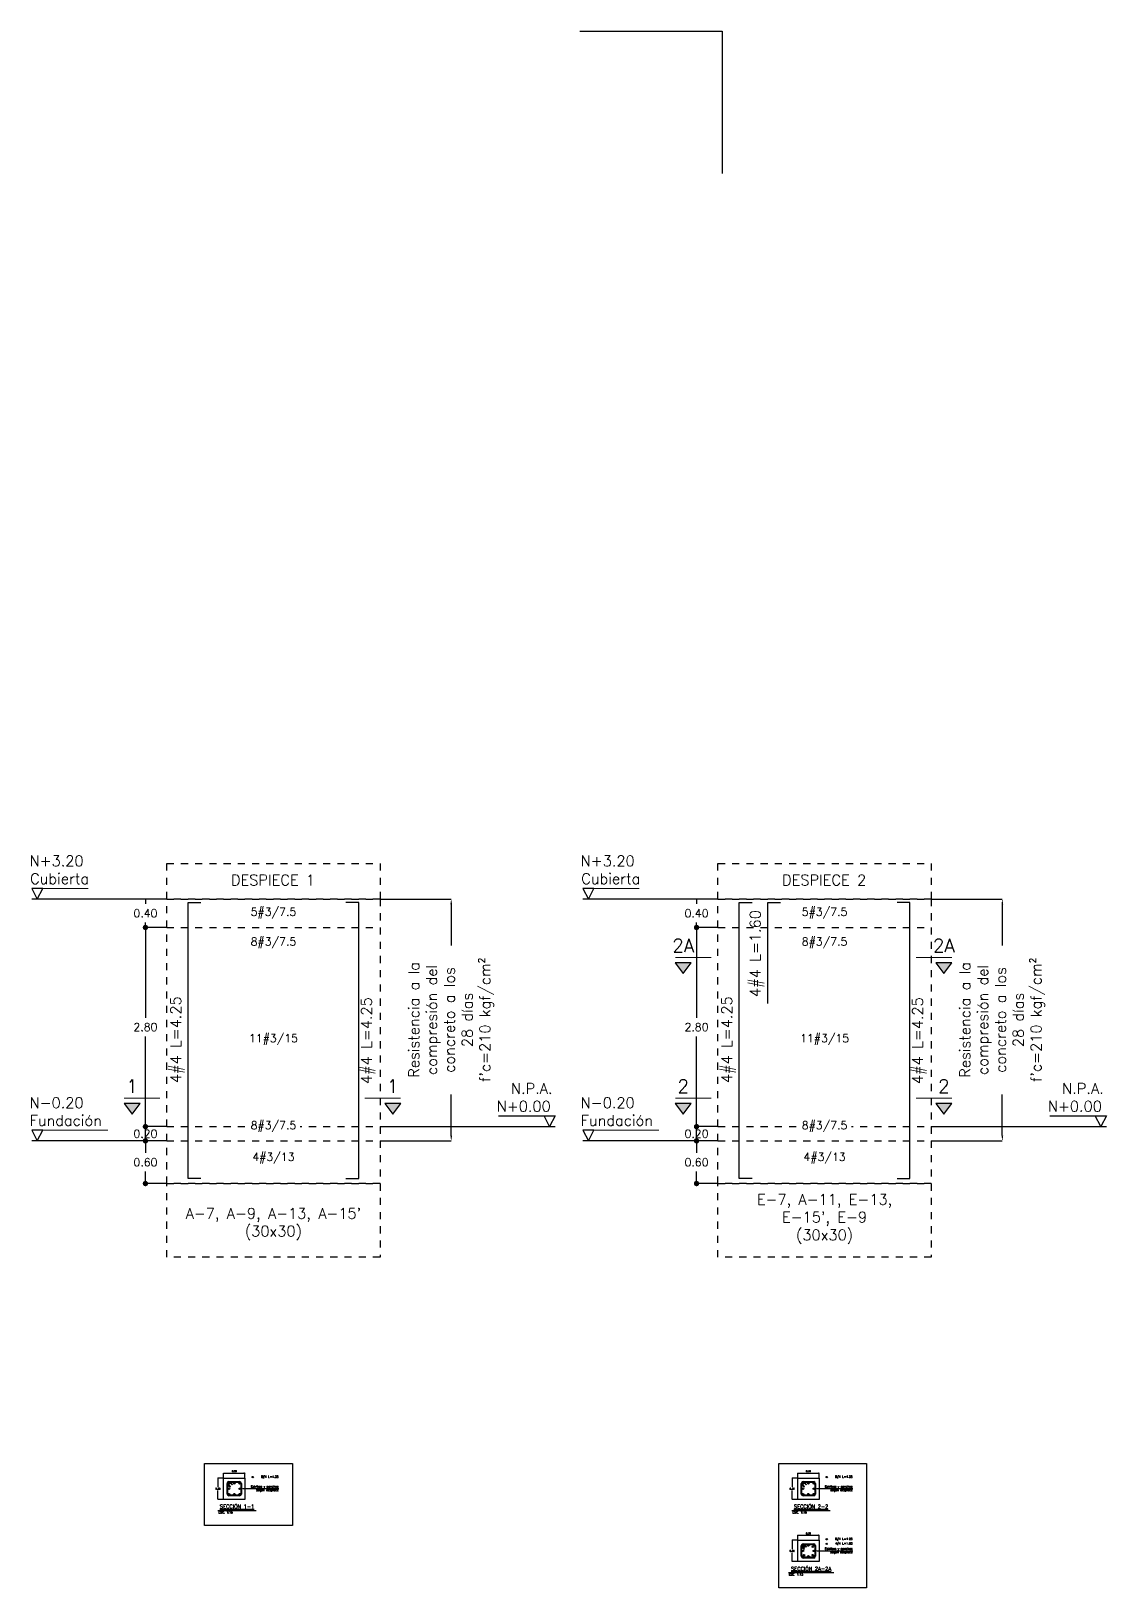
# Model space of a CAD drawing. Header units: millimetres. Extents: x 0 to 197, y -27 to 41.
# Drawn here: x 72.62 to 87.75, y 18.74 to 40.62 of the extents above; entities that cross this region are included whole.
import ezdxf
from ezdxf import colors
from ezdxf.entities.mleader import LeaderData, LeaderLine
from ezdxf.enums import TextEntityAlignment as Align
from ezdxf.math import Vec2, Vec3

# ---------------------------------------------------------------- set-up
doc = ezdxf.new("R2010")
doc.units = ezdxf.units.MM
doc.header["$LTSCALE"] = 0.01
doc.header["$PDMODE"] = 3
doc.linetypes.add('DASHED2', pattern=[0.375, 0.25, -0.125])
for name, color, linetype in [('FC_BORDE COLUMNA', 6, 'DASHED2'), ('FC_BORDES', 4, 'Continuous'), ('FC_COTAS', 1, 'Continuous'), ('FC_COTAS @ 15', 1, 'Continuous'), ('FC_COTAS @ 75', 1, 'Continuous'), ('FC_ESTRIBOS', 3, 'Continuous'), ('FC_PROYECCION', 6, 'DASHED2'), ('FC_R-100', 12, 'Continuous'), ('FC_R-140', 2, 'Continuous'), ('FC_R-200', 5, 'Continuous'), ('FC_R-60 @ 75', 11, 'Continuous'), ('FC_R-80', 11, 'Continuous'), ('FC_R-80 @ 15', 11, 'Continuous'), ('FC_REFUERZO', 5, 'Continuous'), ('FC_REFUERZO 2', 1, 'Continuous')]:
    doc.layers.add(name, color=color, linetype=linetype)
doc.layers.add('FC_HOJA', color=230, linetype='Continuous', plot=False)
doc.styles.add('FC_TEXT', font='romans.shx', dxfattribs={"height": 0.002})
doc.styles.add('FC_TEXT1', font='romans.shx')
doc.styles.add('REG', font='ROMANS')
doc.styles.add('romans', font='romans.shx')
doc.dimstyles.new('FC_COTAS', dxfattribs={"dimtxt": 0.0015, "dimasz": 0.001, "dimexe": 0, "dimexo": 0, "dimgap": 0.001, "dimtad": 1, "dimtih": 1, "dimtoh": 1, "dimzin": 0, "dimdsep": 46, "dimtxsty": 'FC_TEXT1', "dimblk": 'DOT', "dimcen": 0.09, "dimclrd": 256, "dimclre": 256, "dimclrt": 256, "dimadec": 0, "dimazin": 0, "dimtfac": 1, "dimtix": 1, "dimtmove": 2, "dimatfit": 3, "dimfxl": 1.002, "dimtolj": 1, "dimtzin": 0, "dimlwd": -1, "dimarcsym": 0})

# ---------------------------------------------------------------- blocks, each defined once
blk = doc.blocks.new('*D197')
at = {"layer": 'Defpoints', "color": 0, "ltscale": 0.9, "transparency": 16777216}
for p in [(74.227, 25.22), (74.527, 25.22), (74.527, 25.02)]:
    blk.add_point(p, dxfattribs=at)
at = {"layer": 'FC_COTAS', "lineweight": -2, "ltscale": 0.9, "transparency": 16777216}
for p, q in [((74.527, 25.22), (74.227, 25.22)), ((74.527, 25.02), (74.227, 25.02))]:
    blk.add_line(p, q, dxfattribs=at)
at = {"layer": 'FC_COTAS', "ltscale": 0.9, "transparency": 16777216}
blk.add_line((74.227, 25.02), (74.227, 25.22), dxfattribs=at)
at = {"layer": 'FC_COTAS', "ltscale": 0.9, "transparency": 16777216, "insert": (74.227, 25.12), "char_height": 0.1125, "attachment_point": 5, "style": 'FC_TEXT1'}
blk.add_mtext('\\A1;0.20', dxfattribs=at)
blk = doc.blocks.new('_Dot')
at = {"color": 0, "linetype": 'ByBlock', "lineweight": -2}
blk.add_line((-0.5, 0), (-1, 0), dxfattribs=at)
at = {"color": 0, "linetype": 'ByBlock', "const_width": 0.5}
blk.add_lwpolyline([(-0.25, 0, 1), (0.25, 0, 1)], format="xyb", close=True, dxfattribs=at)
blk = doc.blocks.new('*D198')
at = {"layer": 'Defpoints', "color": 0, "ltscale": 0.9, "transparency": 16777216}
for p in [(74.227, 28.02), (74.527, 28.02), (74.527, 25.22)]:
    blk.add_point(p, dxfattribs=at)
at = {"layer": 'FC_COTAS', "lineweight": -2, "ltscale": 0.9, "transparency": 16777216}
for p, q in [((74.527, 28.02), (74.227, 28.02)), ((74.527, 25.22), (74.227, 25.22))]:
    blk.add_line(p, q, dxfattribs=at)
at = {"layer": 'FC_COTAS', "ltscale": 0.9, "transparency": 16777216}
for p, q in [((74.227, 27.945), (74.227, 26.751)), ((74.227, 25.295), (74.227, 26.488))]:
    blk.add_line(p, q, dxfattribs=at)
at = {"layer": 'FC_COTAS', "ltscale": 0.9, "transparency": 16777216, "xscale": 0.075, "yscale": 0.075, "zscale": 0.075}
for p, rotation in [((74.227, 28.02), 90), ((74.227, 25.22), 270)]:
    blk.add_blockref('_Dot', p, dxfattribs=dict(at, rotation=rotation))
at = {"layer": 'FC_COTAS', "ltscale": 0.9, "transparency": 16777216, "insert": (74.227, 26.62), "char_height": 0.1125, "attachment_point": 5, "style": 'FC_TEXT1'}
blk.add_mtext('\\A1;2.80', dxfattribs=at)
blk = doc.blocks.new('*D202')
at = {"layer": 'Defpoints', "color": 0, "ltscale": 0.9, "transparency": 16777216}
for p in [(74.227, 28.42), (74.527, 28.42), (74.527, 28.02)]:
    blk.add_point(p, dxfattribs=at)
at = {"layer": 'FC_COTAS', "lineweight": -2, "ltscale": 0.9, "transparency": 16777216}
for p, q in [((74.527, 28.42), (74.227, 28.42)), ((74.527, 28.02), (74.227, 28.02))]:
    blk.add_line(p, q, dxfattribs=at)
at = {"layer": 'FC_COTAS', "ltscale": 0.9, "transparency": 16777216}
for p, q in [((74.227, 28.42), (74.227, 28.351)), ((74.227, 28.02), (74.227, 28.088))]:
    blk.add_line(p, q, dxfattribs=at)
at = {"layer": 'FC_COTAS', "ltscale": 0.9, "transparency": 16777216, "insert": (74.227, 28.22), "char_height": 0.1125, "attachment_point": 5, "style": 'FC_TEXT1'}
blk.add_mtext('\\A1;0.40', dxfattribs=at)
blk = doc.blocks.new('*D217')
at = {"layer": 'Defpoints', "color": 0, "ltscale": 0.9, "transparency": 16777216}
for p in [(74.527, 25.02), (74.227, 24.42), (74.527, 24.42)]:
    blk.add_point(p, dxfattribs=at)
at = {"layer": 'FC_COTAS', "lineweight": -2, "ltscale": 0.9, "transparency": 16777216}
for p, q in [((74.527, 25.02), (74.227, 25.02)), ((74.527, 24.42), (74.227, 24.42))]:
    blk.add_line(p, q, dxfattribs=at)
at = {"layer": 'FC_COTAS', "ltscale": 0.9, "transparency": 16777216}
for p, q in [((74.227, 24.945), (74.227, 24.851)), ((74.227, 24.495), (74.227, 24.588))]:
    blk.add_line(p, q, dxfattribs=at)
at = {"layer": 'FC_COTAS', "ltscale": 0.9, "transparency": 16777216, "xscale": 0.075, "yscale": 0.075, "zscale": 0.075}
for p, rotation in [((74.227, 25.02), 90), ((74.227, 24.42), 270)]:
    blk.add_blockref('_Dot', p, dxfattribs=dict(at, rotation=rotation))
at = {"layer": 'FC_COTAS', "ltscale": 0.9, "transparency": 16777216, "insert": (74.227, 24.72), "char_height": 0.1125, "attachment_point": 5, "style": 'FC_TEXT1'}
blk.add_mtext('\\A1;0.60', dxfattribs=at)
blk = doc.blocks.new('*U167')
at = {"ltscale": 0.9, "const_width": 0.0002}
blk.add_lwpolyline([(-0.01473, 0.002), (-0.02533, 0.002)], dxfattribs=at)
at = {"ltscale": 0.9}
blk.add_lwpolyline([(-0.02429, 0), (-0.02325, 0.002), (-0.02533, 0.002)], close=True, dxfattribs=at)
blk.add_lwpolyline([(0, 0), (-0.02533, 0)], dxfattribs=at)
at = {"layer": 'FC_R-80', "lineweight": 25, "style": 'FC_TEXT1'}
blk.add_attdef('N+00.00_001', (-0.02571, 0.00282), '', height=0.002, dxfattribs=at)
blk = doc.blocks.new('*U164')
at = {"ltscale": 0.9, "const_width": 0.0002}
blk.add_lwpolyline([(-0.01103, 0.002), (-0.02533, 0.002)], dxfattribs=at)
at = {"ltscale": 0.9}
blk.add_lwpolyline([(-0.02429, 0), (-0.02325, 0.002), (-0.02533, 0.002)], close=True, dxfattribs=at)
blk.add_lwpolyline([(0, 0), (-0.02533, 0)], dxfattribs=at)
at = {"layer": 'FC_R-80', "lineweight": 25, "style": 'FC_TEXT1'}
blk.add_attdef('N+00.00_001', (-0.02571, 0.00282), '', height=0.002, dxfattribs=at)
blk = doc.blocks.new('*U165')
at = {"ltscale": 0.9}
blk.add_lwpolyline([(0, 0), (0.03283, 0)], dxfattribs=at)
at = {"ltscale": 0.9, "const_width": 0.0002}
blk.add_lwpolyline([(0.02219, 0.002), (0.03283, 0.002)], dxfattribs=at)
at = {"ltscale": 0.9}
blk.add_lwpolyline([(0.03179, 0), (0.03075, 0.002), (0.03283, 0.002)], close=True, dxfattribs=at)
at = {"layer": 'FC_R-80', "lineweight": 25, "style": 'FC_TEXT1'}
blk.add_attdef('N+00.00_001', (0.01997, 0.00282), '', height=0.002, dxfattribs=at)
blk = doc.blocks.new('*D203')
at = {"layer": 'Defpoints', "color": 0, "ltscale": 0.6, "transparency": 16777216}
for p in [(77.527, 28.42), (78.527, 28.42), (77.527, 25.02)]:
    blk.add_point(p, dxfattribs=at)
at = {"layer": 'FC_COTAS', "lineweight": -2, "ltscale": 0.6, "transparency": 16777216}
for p, q in [((77.527, 28.42), (78.527, 28.42)), ((77.527, 25.02), (78.527, 25.02))]:
    blk.add_line(p, q, dxfattribs=at)
at = {"layer": 'FC_COTAS', "ltscale": 0.6, "transparency": 16777216}
for p, q in [((78.527, 28.345), (78.527, 27.766)), ((78.527, 25.095), (78.527, 25.673))]:
    blk.add_line(p, q, dxfattribs=at)
for points in [[(78.515, 28.345), (78.54, 28.345), (78.527, 28.42)], [(78.515, 25.095), (78.54, 25.095), (78.527, 25.02)]]:
    blk.add_solid(points, dxfattribs=at)
at = {"layer": 'FC_COTAS', "ltscale": 0.6, "transparency": 16777216, "insert": (78.527, 26.72), "char_height": 0.1125, "width": 1.94398, "attachment_point": 5, "rotation": 90, "style": 'FC_TEXT1'}
blk.add_mtext("\\A1;{\\H1.33333x;\\C11;Resistencia a la compresión del concreto a los 28 días\\Pf'c=210 kgf/cm²\\C256; }", dxfattribs=at)
blk = doc.blocks.new('*U166')
h = blk.add_hatch(color=256)
h.dxf.hatch_style = 1
h.paths.add_polyline_path([(-0.02307, -0.0055), (-0.02607, -0.0055), (-0.02457, -0.0075)])
h.paths.add_polyline_path([(0.0258, -0.0055), (0.0228, -0.0055), (0.0243, -0.0075)])
at = {"const_width": 0.00015}
for points in [[(-0.02607, -0.0045), (-0.01932, -0.0045)], [(0.0258, -0.0045), (0.01906, -0.0045)]]:
    blk.add_lwpolyline(points, dxfattribs=at)
for points in [[(-0.02307, -0.0055), (-0.02607, -0.0055), (-0.02457, -0.0075)], [(0.0258, -0.0055), (0.0228, -0.0055), (0.0243, -0.0075)]]:
    blk.add_lwpolyline(points, close=True)
at = {"layer": 'FC_R-140', "style": 'FC_TEXT1'}
for tag, p in [('X', (-0.02457, -0.00225)), ("X'", (0.0243, -0.00225))]:
    blk.add_attdef(tag, text='', height=0.0025, dxfattribs=at).set_placement(p, align=Align.MIDDLE_CENTER)
blk = doc.blocks.new('*U161')
at = {"layer": 'FC_ESTRIBOS'}
for p, q in [((-0.075, 0), (0.075, 0)), ((-0.1, -0.175), (-0.1, -0.025)), ((0.075, -0.2), (-0.075, -0.2)), ((0.1, -0.025), (0.1, -0.175))]:
    blk.add_line(p, q, dxfattribs=at)
blk.add_lwpolyline([(-0.088, -0.034, -0.595586), (-0.075, -0.01), (0.075, -0.01, -0.414214), (0.09, -0.025), (0.09, -0.175, -0.414214), (0.075, -0.19), (-0.075, -0.19, -0.414214), (-0.09, -0.175), (-0.09, -0.045)], format="xyb", dxfattribs=at)
for points in [[(-0.09, -0.045), (-0.061, -0.076), (-0.054, -0.069), (-0.088, -0.034)], [(-0.068, -0.01), (-0.032, -0.047), (-0.025, -0.04), (-0.055, -0.01)]]:
    blk.add_lwpolyline(points, dxfattribs=at)
for centre, start, end in [((0.075, -0.025), 360, 90), ((-0.075, -0.025), 90, 231.6004), ((-0.075, -0.175), 180, 270), ((0.075, -0.175), 270, 360)]:
    blk.add_arc(centre, 0.0253, start, end, dxfattribs=at)
blk = doc.blocks.new('*U159')
h = blk.add_hatch(color=256)
h.dxf.hatch_style = 1
edge = h.paths.add_edge_path()
edge.add_arc((0, 0), 0.0119, 0, 360, ccw=False)
blk.add_circle((0, 0), 0.0119)
blk = doc.blocks.new('*U163')
at = {"layer": 'FC_R-200', "color": 4, "ltscale": 1.5}
blk.add_lwpolyline([(-0.0179, 0), (0.0179, 0)], dxfattribs=at)
at = {"layer": 'FC_R-200', "ltscale": 1.5, "style": 'FC_TEXT1'}
blk.add_attdef('%%UTÍTULO', text='', height=0.0035, dxfattribs=at).set_placement((0, 0.0037), align=Align.MIDDLE_CENTER)
at = {"layer": 'FC_R-80', "ltscale": 1.5, "style": 'FC_TEXT1'}
blk.add_attdef('ESCALA', text='', height=0.002, dxfattribs=at).set_placement((-0.0174, -0.0017), align=Align.MIDDLE_LEFT)
blk = doc.blocks.new('*D199')
at = {"layer": 'Defpoints', "color": 0, "ltscale": 0.6, "transparency": 16777216}
for p in [(75.327, 20.279), (75.627, 20.349), (75.627, 20.279)]:
    blk.add_point(p, dxfattribs=at)
at = {"layer": 'FC_COTAS', "lineweight": -2, "ltscale": 0.6, "transparency": 16777216}
for p, q in [((75.327, 20.279), (75.327, 20.349)), ((75.627, 20.279), (75.627, 20.349))]:
    blk.add_line(p, q, dxfattribs=at)
at = {"layer": 'FC_COTAS', "ltscale": 0.6, "transparency": 16777216}
blk.add_line((75.342, 20.349), (75.612, 20.349), dxfattribs=at)
at = {"layer": 'FC_COTAS', "ltscale": 0.6, "transparency": 16777216, "xscale": 0.015, "yscale": 0.015, "zscale": 0.015, "rotation": 180}
blk.add_blockref('_Dot', (75.327, 20.349), dxfattribs=at)
at = {"layer": 'FC_COTAS', "ltscale": 0.6, "transparency": 16777216, "xscale": 0.015, "yscale": 0.015, "zscale": 0.015}
blk.add_blockref('_Dot', (75.627, 20.349), dxfattribs=at)
at = {"layer": 'FC_COTAS', "ltscale": 0.6, "transparency": 16777216, "insert": (75.477, 20.376), "char_height": 0.0225, "attachment_point": 5, "style": 'FC_TEXT1'}
blk.add_mtext('\\A1;0.30', dxfattribs=at)
blk = doc.blocks.new('*D200')
at = {"layer": 'Defpoints', "color": 0, "ltscale": 0.6, "transparency": 16777216}
for p in [(75.327, 20.279), (75.247, 19.979), (75.327, 19.979)]:
    blk.add_point(p, dxfattribs=at)
at = {"layer": 'FC_COTAS', "lineweight": -2, "ltscale": 0.6, "transparency": 16777216}
for p, q in [((75.327, 20.279), (75.247, 20.279)), ((75.327, 19.979), (75.247, 19.979))]:
    blk.add_line(p, q, dxfattribs=at)
at = {"layer": 'FC_COTAS', "ltscale": 0.6, "transparency": 16777216}
for p, q in [((75.247, 20.264), (75.247, 20.156)), ((75.247, 19.994), (75.247, 20.103))]:
    blk.add_line(p, q, dxfattribs=at)
at = {"layer": 'FC_COTAS', "ltscale": 0.6, "transparency": 16777216, "xscale": 0.015, "yscale": 0.015, "zscale": 0.015}
for p, rotation in [((75.247, 20.279), 90), ((75.247, 19.979), 270)]:
    blk.add_blockref('_Dot', p, dxfattribs=dict(at, rotation=rotation))
at = {"layer": 'FC_COTAS', "ltscale": 0.6, "transparency": 16777216, "insert": (75.247, 20.129), "char_height": 0.0225, "attachment_point": 5, "style": 'FC_TEXT1'}
blk.add_mtext('\\A1;0.30', dxfattribs=at)
blk = doc.blocks.new('*D201')
at = {"layer": 'Defpoints', "color": 0, "ltscale": 0.9, "transparency": 16777216}
for p in [(81.977, 25.22), (82.277, 25.22), (82.277, 25.02)]:
    blk.add_point(p, dxfattribs=at)
at = {"layer": 'FC_COTAS', "lineweight": -2, "ltscale": 0.9, "transparency": 16777216}
for p, q in [((82.277, 25.22), (81.977, 25.22)), ((82.277, 25.02), (81.977, 25.02))]:
    blk.add_line(p, q, dxfattribs=at)
at = {"layer": 'FC_COTAS', "ltscale": 0.9, "transparency": 16777216}
blk.add_line((81.977, 25.02), (81.977, 25.22), dxfattribs=at)
at = {"layer": 'FC_COTAS', "ltscale": 0.9, "transparency": 16777216, "insert": (81.977, 25.12), "char_height": 0.1125, "attachment_point": 5, "style": 'FC_TEXT1'}
blk.add_mtext('\\A1;0.20', dxfattribs=at)
blk = doc.blocks.new('*D190')
at = {"layer": 'Defpoints', "color": 0, "ltscale": 0.9, "transparency": 16777216}
for p in [(81.977, 28.02), (82.277, 28.02), (82.277, 25.22)]:
    blk.add_point(p, dxfattribs=at)
at = {"layer": 'FC_COTAS', "lineweight": -2, "ltscale": 0.9, "transparency": 16777216}
for p, q in [((82.277, 28.02), (81.977, 28.02)), ((82.277, 25.22), (81.977, 25.22))]:
    blk.add_line(p, q, dxfattribs=at)
at = {"layer": 'FC_COTAS', "ltscale": 0.9, "transparency": 16777216}
for p, q in [((81.977, 27.945), (81.977, 26.751)), ((81.977, 25.295), (81.977, 26.488))]:
    blk.add_line(p, q, dxfattribs=at)
at = {"layer": 'FC_COTAS', "ltscale": 0.9, "transparency": 16777216, "xscale": 0.075, "yscale": 0.075, "zscale": 0.075}
for p, rotation in [((81.977, 28.02), 90), ((81.977, 25.22), 270)]:
    blk.add_blockref('_Dot', p, dxfattribs=dict(at, rotation=rotation))
at = {"layer": 'FC_COTAS', "ltscale": 0.9, "transparency": 16777216, "insert": (81.977, 26.62), "char_height": 0.1125, "attachment_point": 5, "style": 'FC_TEXT1'}
blk.add_mtext('\\A1;2.80', dxfattribs=at)
blk = doc.blocks.new('*D191')
at = {"layer": 'Defpoints', "color": 0, "ltscale": 0.9, "transparency": 16777216}
for p in [(81.977, 28.42), (82.277, 28.42), (82.277, 28.02)]:
    blk.add_point(p, dxfattribs=at)
at = {"layer": 'FC_COTAS', "lineweight": -2, "ltscale": 0.9, "transparency": 16777216}
for p, q in [((82.277, 28.42), (81.977, 28.42)), ((82.277, 28.02), (81.977, 28.02))]:
    blk.add_line(p, q, dxfattribs=at)
at = {"layer": 'FC_COTAS', "ltscale": 0.9, "transparency": 16777216}
for p, q in [((81.977, 28.42), (81.977, 28.351)), ((81.977, 28.02), (81.977, 28.088))]:
    blk.add_line(p, q, dxfattribs=at)
at = {"layer": 'FC_COTAS', "ltscale": 0.9, "transparency": 16777216, "insert": (81.977, 28.22), "char_height": 0.1125, "attachment_point": 5, "style": 'FC_TEXT1'}
blk.add_mtext('\\A1;0.40', dxfattribs=at)
blk = doc.blocks.new('*D216')
at = {"layer": 'Defpoints', "color": 0, "ltscale": 0.9, "transparency": 16777216}
for p in [(82.277, 25.02), (81.977, 24.42), (82.277, 24.42)]:
    blk.add_point(p, dxfattribs=at)
at = {"layer": 'FC_COTAS', "lineweight": -2, "ltscale": 0.9, "transparency": 16777216}
for p, q in [((82.277, 25.02), (81.977, 25.02)), ((82.277, 24.42), (81.977, 24.42))]:
    blk.add_line(p, q, dxfattribs=at)
at = {"layer": 'FC_COTAS', "ltscale": 0.9, "transparency": 16777216}
for p, q in [((81.977, 24.945), (81.977, 24.851)), ((81.977, 24.495), (81.977, 24.588))]:
    blk.add_line(p, q, dxfattribs=at)
at = {"layer": 'FC_COTAS', "ltscale": 0.9, "transparency": 16777216, "xscale": 0.075, "yscale": 0.075, "zscale": 0.075}
for p, rotation in [((81.977, 25.02), 90), ((81.977, 24.42), 270)]:
    blk.add_blockref('_Dot', p, dxfattribs=dict(at, rotation=rotation))
at = {"layer": 'FC_COTAS', "ltscale": 0.9, "transparency": 16777216, "insert": (81.977, 24.72), "char_height": 0.1125, "attachment_point": 5, "style": 'FC_TEXT1'}
blk.add_mtext('\\A1;0.60', dxfattribs=at)
blk = doc.blocks.new('*U181')
at = {"ltscale": 0.9, "const_width": 0.0002}
blk.add_lwpolyline([(-0.01473, 0.002), (-0.02533, 0.002)], dxfattribs=at)
at = {"ltscale": 0.9}
blk.add_lwpolyline([(-0.02429, 0), (-0.02325, 0.002), (-0.02533, 0.002)], close=True, dxfattribs=at)
blk.add_lwpolyline([(0, 0), (-0.02533, 0)], dxfattribs=at)
at = {"layer": 'FC_R-80', "lineweight": 25, "style": 'FC_TEXT1'}
blk.add_attdef('N+00.00_001', (-0.02571, 0.00282), '', height=0.002, dxfattribs=at)
blk = doc.blocks.new('*U176')
at = {"ltscale": 0.9, "const_width": 0.0002}
blk.add_lwpolyline([(-0.01103, 0.002), (-0.02533, 0.002)], dxfattribs=at)
at = {"ltscale": 0.9}
blk.add_lwpolyline([(-0.02429, 0), (-0.02325, 0.002), (-0.02533, 0.002)], close=True, dxfattribs=at)
blk.add_lwpolyline([(0, 0), (-0.02533, 0)], dxfattribs=at)
at = {"layer": 'FC_R-80', "lineweight": 25, "style": 'FC_TEXT1'}
blk.add_attdef('N+00.00_001', (-0.02571, 0.00282), '', height=0.002, dxfattribs=at)
blk = doc.blocks.new('*U177')
at = {"ltscale": 0.9}
blk.add_lwpolyline([(0, 0), (0.03283, 0)], dxfattribs=at)
at = {"ltscale": 0.9, "const_width": 0.0002}
blk.add_lwpolyline([(0.02219, 0.002), (0.03283, 0.002)], dxfattribs=at)
at = {"ltscale": 0.9}
blk.add_lwpolyline([(0.03179, 0), (0.03075, 0.002), (0.03283, 0.002)], close=True, dxfattribs=at)
at = {"layer": 'FC_R-80', "lineweight": 25, "style": 'FC_TEXT1'}
blk.add_attdef('N+00.00_001', (0.01997, 0.00282), '', height=0.002, dxfattribs=at)
blk = doc.blocks.new('*D192')
at = {"layer": 'Defpoints', "color": 0, "ltscale": 0.6, "transparency": 16777216}
for p in [(85.277, 28.42), (86.277, 28.42), (85.277, 25.02)]:
    blk.add_point(p, dxfattribs=at)
at = {"layer": 'FC_COTAS', "lineweight": -2, "ltscale": 0.6, "transparency": 16777216}
for p, q in [((85.277, 28.42), (86.277, 28.42)), ((85.277, 25.02), (86.277, 25.02))]:
    blk.add_line(p, q, dxfattribs=at)
at = {"layer": 'FC_COTAS', "ltscale": 0.6, "transparency": 16777216}
for p, q in [((86.277, 28.345), (86.277, 27.766)), ((86.277, 25.095), (86.277, 25.673))]:
    blk.add_line(p, q, dxfattribs=at)
for points in [[(86.265, 28.345), (86.29, 28.345), (86.277, 28.42)], [(86.265, 25.095), (86.29, 25.095), (86.277, 25.02)]]:
    blk.add_solid(points, dxfattribs=at)
at = {"layer": 'FC_COTAS', "ltscale": 0.6, "transparency": 16777216, "insert": (86.277, 26.72), "char_height": 0.1125, "width": 1.94398, "attachment_point": 5, "rotation": 90, "style": 'FC_TEXT1'}
blk.add_mtext("\\A1;{\\H1.33333x;\\C11;Resistencia a la compresión del concreto a los 28 días\\Pf'c=210 kgf/cm²\\C256; }", dxfattribs=at)
blk = doc.blocks.new('*U178')
h = blk.add_hatch(color=256)
h.dxf.hatch_style = 1
h.paths.add_polyline_path([(-0.02307, -0.0055), (-0.02607, -0.0055), (-0.02457, -0.0075)])
h.paths.add_polyline_path([(0.0258, -0.0055), (0.0228, -0.0055), (0.0243, -0.0075)])
at = {"const_width": 0.00015}
for points in [[(-0.02607, -0.0045), (-0.01932, -0.0045)], [(0.0258, -0.0045), (0.01906, -0.0045)]]:
    blk.add_lwpolyline(points, dxfattribs=at)
for points in [[(-0.02307, -0.0055), (-0.02607, -0.0055), (-0.02457, -0.0075)], [(0.0258, -0.0055), (0.0228, -0.0055), (0.0243, -0.0075)]]:
    blk.add_lwpolyline(points, close=True)
at = {"layer": 'FC_R-140', "style": 'FC_TEXT1'}
for tag, p in [('X', (-0.02457, -0.00225)), ("X'", (0.0243, -0.00225))]:
    blk.add_attdef(tag, text='', height=0.0025, dxfattribs=at).set_placement(p, align=Align.MIDDLE_CENTER)
blk = doc.blocks.new('*U180')
at = {"layer": 'FC_R-200', "color": 4, "ltscale": 1.5}
blk.add_lwpolyline([(-0.0179, 0), (0.0179, 0)], dxfattribs=at)
at = {"layer": 'FC_R-200', "ltscale": 1.5, "style": 'FC_TEXT1'}
blk.add_attdef('%%UTÍTULO', text='', height=0.0035, dxfattribs=at).set_placement((0, 0.0037), align=Align.MIDDLE_CENTER)
at = {"layer": 'FC_R-80', "ltscale": 1.5, "style": 'FC_TEXT1'}
blk.add_attdef('ESCALA', text='', height=0.002, dxfattribs=at).set_placement((-0.0174, -0.0017), align=Align.MIDDLE_LEFT)
blk = doc.blocks.new('*D193')
at = {"layer": 'Defpoints', "color": 0, "ltscale": 0.6, "transparency": 16777216}
for p in [(83.4, 20.279), (83.7, 20.349), (83.7, 20.279)]:
    blk.add_point(p, dxfattribs=at)
at = {"layer": 'FC_COTAS', "lineweight": -2, "ltscale": 0.6, "transparency": 16777216}
for p, q in [((83.4, 20.279), (83.4, 20.349)), ((83.7, 20.279), (83.7, 20.349))]:
    blk.add_line(p, q, dxfattribs=at)
at = {"layer": 'FC_COTAS', "ltscale": 0.6, "transparency": 16777216}
blk.add_line((83.415, 20.349), (83.685, 20.349), dxfattribs=at)
at = {"layer": 'FC_COTAS', "ltscale": 0.6, "transparency": 16777216, "xscale": 0.015, "yscale": 0.015, "zscale": 0.015, "rotation": 180}
blk.add_blockref('_Dot', (83.4, 20.349), dxfattribs=at)
at = {"layer": 'FC_COTAS', "ltscale": 0.6, "transparency": 16777216, "xscale": 0.015, "yscale": 0.015, "zscale": 0.015}
blk.add_blockref('_Dot', (83.7, 20.349), dxfattribs=at)
at = {"layer": 'FC_COTAS', "ltscale": 0.6, "transparency": 16777216, "insert": (83.55, 20.376), "char_height": 0.0225, "attachment_point": 5, "style": 'FC_TEXT1'}
blk.add_mtext('\\A1;0.30', dxfattribs=at)
blk = doc.blocks.new('*D194')
at = {"layer": 'Defpoints', "color": 0, "ltscale": 0.6, "transparency": 16777216}
for p in [(83.4, 20.279), (83.32, 19.979), (83.4, 19.979)]:
    blk.add_point(p, dxfattribs=at)
at = {"layer": 'FC_COTAS', "lineweight": -2, "ltscale": 0.6, "transparency": 16777216}
for p, q in [((83.4, 20.279), (83.32, 20.279)), ((83.4, 19.979), (83.32, 19.979))]:
    blk.add_line(p, q, dxfattribs=at)
at = {"layer": 'FC_COTAS', "ltscale": 0.6, "transparency": 16777216}
for p, q in [((83.32, 20.264), (83.32, 20.156)), ((83.32, 19.994), (83.32, 20.103))]:
    blk.add_line(p, q, dxfattribs=at)
at = {"layer": 'FC_COTAS', "ltscale": 0.6, "transparency": 16777216, "xscale": 0.015, "yscale": 0.015, "zscale": 0.015}
for p, rotation in [((83.32, 20.279), 90), ((83.32, 19.979), 270)]:
    blk.add_blockref('_Dot', p, dxfattribs=dict(at, rotation=rotation))
at = {"layer": 'FC_COTAS', "ltscale": 0.6, "transparency": 16777216, "insert": (83.32, 20.129), "char_height": 0.0225, "attachment_point": 5, "style": 'FC_TEXT1'}
blk.add_mtext('\\A1;0.30', dxfattribs=at)
blk = doc.blocks.new('*U179')
h = blk.add_hatch(color=256)
h.dxf.hatch_style = 1
h.paths.add_polyline_path([(-0.02307, -0.0055), (-0.02607, -0.0055), (-0.02457, -0.0075)])
h.paths.add_polyline_path([(0.0258, -0.0055), (0.0228, -0.0055), (0.0243, -0.0075)])
at = {"const_width": 0.00015}
for points in [[(-0.02607, -0.0045), (-0.01932, -0.0045)], [(0.0258, -0.0045), (0.01906, -0.0045)]]:
    blk.add_lwpolyline(points, dxfattribs=at)
for points in [[(-0.02307, -0.0055), (-0.02607, -0.0055), (-0.02457, -0.0075)], [(0.0258, -0.0055), (0.0228, -0.0055), (0.0243, -0.0075)]]:
    blk.add_lwpolyline(points, close=True)
at = {"layer": 'FC_R-140', "style": 'FC_TEXT1'}
for tag, p in [('X', (-0.02457, -0.00225)), ("X'", (0.0243, -0.00225))]:
    blk.add_attdef(tag, text='', height=0.0025, dxfattribs=at).set_placement(p, align=Align.MIDDLE_CENTER)
blk = doc.blocks.new('*U175')
at = {"layer": 'FC_R-200', "color": 4, "ltscale": 1.5}
blk.add_lwpolyline([(-0.0213, 0), (0.0213, 0)], dxfattribs=at)
at = {"layer": 'FC_R-200', "ltscale": 1.5, "style": 'FC_TEXT1'}
blk.add_attdef('%%UTÍTULO', text='', height=0.0035, dxfattribs=at).set_placement((0, 0.0037), align=Align.MIDDLE_CENTER)
at = {"layer": 'FC_R-80', "ltscale": 1.5, "style": 'FC_TEXT1'}
blk.add_attdef('ESCALA', text='', height=0.002, dxfattribs=at).set_placement((-0.0208, -0.0017), align=Align.MIDDLE_LEFT)
blk = doc.blocks.new('*D195')
at = {"layer": 'Defpoints', "color": 0, "ltscale": 0.6, "transparency": 16777216}
for p in [(83.4, 19.405), (83.7, 19.475), (83.7, 19.405)]:
    blk.add_point(p, dxfattribs=at)
at = {"layer": 'FC_COTAS', "lineweight": -2, "ltscale": 0.6, "transparency": 16777216}
for p, q in [((83.4, 19.405), (83.4, 19.475)), ((83.7, 19.405), (83.7, 19.475))]:
    blk.add_line(p, q, dxfattribs=at)
at = {"layer": 'FC_COTAS', "ltscale": 0.6, "transparency": 16777216}
blk.add_line((83.415, 19.475), (83.685, 19.475), dxfattribs=at)
at = {"layer": 'FC_COTAS', "ltscale": 0.6, "transparency": 16777216, "xscale": 0.015, "yscale": 0.015, "zscale": 0.015, "rotation": 180}
blk.add_blockref('_Dot', (83.4, 19.475), dxfattribs=at)
at = {"layer": 'FC_COTAS', "ltscale": 0.6, "transparency": 16777216, "xscale": 0.015, "yscale": 0.015, "zscale": 0.015}
blk.add_blockref('_Dot', (83.7, 19.475), dxfattribs=at)
at = {"layer": 'FC_COTAS', "ltscale": 0.6, "transparency": 16777216, "insert": (83.55, 19.501), "char_height": 0.0225, "attachment_point": 5, "style": 'FC_TEXT1'}
blk.add_mtext('\\A1;0.30', dxfattribs=at)
blk = doc.blocks.new('*D196')
at = {"layer": 'Defpoints', "color": 0, "ltscale": 0.6, "transparency": 16777216}
for p in [(83.4, 19.405), (83.32, 19.105), (83.4, 19.105)]:
    blk.add_point(p, dxfattribs=at)
at = {"layer": 'FC_COTAS', "lineweight": -2, "ltscale": 0.6, "transparency": 16777216}
for p, q in [((83.4, 19.405), (83.32, 19.405)), ((83.4, 19.105), (83.32, 19.105))]:
    blk.add_line(p, q, dxfattribs=at)
at = {"layer": 'FC_COTAS', "ltscale": 0.6, "transparency": 16777216}
for p, q in [((83.32, 19.39), (83.32, 19.281)), ((83.32, 19.12), (83.32, 19.229))]:
    blk.add_line(p, q, dxfattribs=at)
at = {"layer": 'FC_COTAS', "ltscale": 0.6, "transparency": 16777216, "xscale": 0.015, "yscale": 0.015, "zscale": 0.015}
for p, rotation in [((83.32, 19.405), 90), ((83.32, 19.105), 270)]:
    blk.add_blockref('_Dot', p, dxfattribs=dict(at, rotation=rotation))
at = {"layer": 'FC_COTAS', "ltscale": 0.6, "transparency": 16777216, "insert": (83.32, 19.255), "char_height": 0.0225, "attachment_point": 5, "style": 'FC_TEXT1'}
blk.add_mtext('\\A1;0.30', dxfattribs=at)
blk = doc.blocks.new('*U162')
blk.add_circle((0, 0), 0.0119)

msp = doc.modelspace()

# ---------------------------------------------------------------- linework, layer by layer
at = {"layer": 'FC_BORDE COLUMNA', "ltscale": 0.6}
for points in [[(74.5271, 28.4197), (77.5271, 28.4197), (77.5271, 24.4197), (74.5271, 24.4197)], [(82.2774, 28.4197), (85.2774, 28.4197), (85.2774, 24.4197), (82.2774, 24.4197)]]:
    msp.add_lwpolyline(points, close=True, dxfattribs=at)
at = {"layer": 'FC_BORDES', "color": 4, "ltscale": 0.6}
for points in [[(75.3271, 20.2793), (75.6271, 20.2793), (75.6271, 19.9793), (75.3271, 19.9793)], [(83.3998, 20.2793), (83.6998, 20.2793), (83.6998, 19.9793), (83.3998, 19.9793)], [(83.3998, 19.4048), (83.6998, 19.4048), (83.6998, 19.1048), (83.3998, 19.1048)]]:
    msp.add_lwpolyline(points, close=True, dxfattribs=at)
at = {"layer": 'FC_HOJA', "ltscale": 0.6}
msp.add_lwpolyline([(80.3372, 40.6222), (82.3372, 40.6222), (82.3372, 38.6222)], dxfattribs=at)
for points in [[(75.0599, 20.4844), (76.2959, 20.4844), (76.2959, 19.6099), (75.0599, 19.6099)], [(83.1325, 20.4844), (84.3686, 20.4844), (84.3686, 18.7354), (83.1325, 18.7354)]]:
    msp.add_lwpolyline(points, close=True, dxfattribs=at)
at = {"layer": 'FC_PROYECCION', "ltscale": 0.6}
for p, q in [((74.5271, 28.0197), (77.5271, 28.0197)), ((82.2774, 28.0197), (85.2774, 28.0197)), ((74.5271, 25.2197), (77.5271, 25.2197)), ((82.2774, 25.2197), (85.2774, 25.2197)), ((74.5271, 25.0197), (77.5271, 25.0197)), ((82.2774, 25.0197), (85.2774, 25.0197))]:
    msp.add_line(p, q, dxfattribs=at)
for points in [[(74.5271, 28.9197), (77.5271, 28.9197), (77.5271, 28.4197), (74.5271, 28.4197)], [(82.2774, 28.9197), (85.2774, 28.9197), (85.2774, 28.4197), (82.2774, 28.4197)], [(74.5271, 24.4197), (77.5271, 24.4197), (77.5271, 23.3844), (74.5271, 23.3844)], [(82.2774, 24.4197), (85.2774, 24.4197), (85.2774, 23.3844), (82.2774, 23.3844)]]:
    msp.add_lwpolyline(points, close=True, dxfattribs=at)
at = {"layer": 'FC_REFUERZO', "ltscale": 0.6}
for points in [[(75.0071, 24.4897), (74.8271, 24.4897), (74.8271, 28.3697), (75.0071, 28.3697)], [(77.0471, 24.4897), (77.2271, 24.4897), (77.2271, 28.3697), (77.0471, 28.3697)], [(82.7574, 24.4897), (82.5774, 24.4897), (82.5774, 28.3697), (82.7574, 28.3697)], [(82.9774, 26.9497), (82.9774, 28.3697), (83.1574, 28.3697)], [(84.7974, 24.4897), (84.9774, 24.4897), (84.9774, 28.3697), (84.7974, 28.3697)]]:
    msp.add_lwpolyline(points, dxfattribs=at)

# ---------------------------------------------------------------- block references
at = {"layer": 'FC_COTAS'}
ref = msp.add_blockref('*U167', (74.5271, 28.4197), dxfattribs=dict(at, xscale=75, yscale=75, zscale=75))
ref.add_attrib('N+00.00_001', 'N+3.20', (72.5986, 28.8813), dxfattribs={"layer": 'FC_R-80', "lineweight": 25, "height": 0.15, "style": 'FC_TEXT1'})
ref.add_attrib('N+00.00_002', 'Cubierta', (72.6057, 28.6313), dxfattribs={"layer": 'FC_R-80', "lineweight": 25, "height": 0.15, "style": 'FC_TEXT1'})
ref = msp.add_blockref('*U181', (82.2774, 28.4197), dxfattribs=dict(at, xscale=75, yscale=75, zscale=75))
ref.add_attrib('N+00.00_001', 'N+3.20', (80.3488, 28.8813), dxfattribs={"layer": 'FC_R-80', "lineweight": 25, "height": 0.15, "style": 'FC_TEXT1'})
ref.add_attrib('N+00.00_002', 'Cubierta', (80.356, 28.6313), dxfattribs={"layer": 'FC_R-80', "lineweight": 25, "height": 0.15, "style": 'FC_TEXT1'})
at = {"layer": 'FC_COTAS', "xscale": 75, "yscale": 75, "zscale": 75}
for name, p, values in [('*U166', (75.8819, 25.9577), {"X'": '1', 'X': '1'}), ('*U178', (83.6321, 25.9577), {"X'": '2', 'X': '2'})]:
    msp.add_blockref(name, p, dxfattribs=at).add_auto_attribs(values)
at = {"layer": 'FC_COTAS'}
ref = msp.add_blockref('*U165', (77.5271, 25.2197), dxfattribs=dict(at, xscale=75, yscale=75, zscale=75))
ref.add_attrib('N+00.00_001', 'N.P.A.', (79.368, 25.6813), dxfattribs={"layer": 'FC_R-80', "lineweight": 25, "height": 0.15, "style": 'FC_TEXT1'})
ref.add_attrib('N+00.00_002', 'N+0.00', (79.168, 25.4313), dxfattribs={"layer": 'FC_R-80', "lineweight": 25, "height": 0.15, "style": 'FC_TEXT1'})
ref = msp.add_blockref('*U177', (85.2774, 25.2197), dxfattribs=dict(at, xscale=75, yscale=75, zscale=75))
ref.add_attrib('N+00.00_001', 'N.P.A.', (87.1182, 25.6813), dxfattribs={"layer": 'FC_R-80', "lineweight": 25, "height": 0.15, "style": 'FC_TEXT1'})
ref.add_attrib('N+00.00_002', 'N+0.00', (86.9182, 25.4313), dxfattribs={"layer": 'FC_R-80', "lineweight": 25, "height": 0.15, "style": 'FC_TEXT1'})
ref = msp.add_blockref('*U164', (74.5271, 25.0197), dxfattribs=dict(at, xscale=75, yscale=75, zscale=75))
ref.add_attrib('N+00.00_001', 'N-0.20', (72.5986, 25.4813), dxfattribs={"layer": 'FC_R-80', "lineweight": 25, "height": 0.15, "style": 'FC_TEXT1'})
ref.add_attrib('N+00.00_002', 'Fundación', (72.5986, 25.2313), dxfattribs={"layer": 'FC_R-80', "lineweight": 25, "height": 0.15, "style": 'FC_TEXT1'})
ref = msp.add_blockref('*U176', (82.2774, 25.0197), dxfattribs=dict(at, xscale=75, yscale=75, zscale=75))
ref.add_attrib('N+00.00_001', 'N-0.20', (80.3488, 25.4813), dxfattribs={"layer": 'FC_R-80', "lineweight": 25, "height": 0.15, "style": 'FC_TEXT1'})
ref.add_attrib('N+00.00_002', 'Fundación', (80.3488, 25.2313), dxfattribs={"layer": 'FC_R-80', "lineweight": 25, "height": 0.15, "style": 'FC_TEXT1'})
at = {"layer": 'FC_ESTRIBOS'}
for p in [(75.4771, 20.2293), (83.5498, 20.2293), (83.5498, 19.3548)]:
    msp.add_blockref('*U161', p, dxfattribs=at)
at = {"layer": 'FC_R-200', "xscale": 15, "yscale": 15, "zscale": 15}
for name, p, values in [('*U163', (75.5152, 19.8237), {'%%UTÍTULO': '%%USECCIÓN 1-1', 'ESCALA': 'ESC. 1:15'}), ('*U180', (83.5878, 19.8237), {'%%UTÍTULO': '%%USECCIÓN 2-2', 'ESCALA': 'ESC. 1:15'}), ('*U175', (83.5878, 18.9492), {'%%UTÍTULO': '%%USECCIÓN 2A-2A', 'ESCALA': 'ESC. 1:15'})]:
    msp.add_blockref(name, p, dxfattribs=at).add_auto_attribs(values)
at = {"layer": 'FC_REFUERZO 2', "ltscale": 0.9, "xscale": 0.8, "yscale": 0.8, "zscale": 0.8}
for name, p in [('*U159', (75.4025, 20.204)), ('*U159', (75.4025, 20.1293)), ('*U159', (75.4771, 20.204)), ('*U159', (75.5518, 20.204)), ('*U159', (75.5518, 20.1293)), ('*U159', (75.7359, 20.2933)), ('*U159', (83.4751, 20.204)), ('*U159', (83.4751, 20.1293)), ('*U159', (83.5498, 20.204)), ('*U159', (83.6245, 20.204)), ('*U159', (83.6245, 20.1293)), ('*U159', (83.8085, 20.2933)), ('*U159', (75.4025, 20.0547)), ('*U159', (75.4771, 20.0547)), ('*U159', (75.5518, 20.0547)), ('*U159', (83.4751, 20.0547)), ('*U159', (83.5498, 20.0547)), ('*U159', (83.6245, 20.0547)), ('*U159', (83.4751, 19.3295)), ('*U159', (83.4751, 19.2548)), ('*U162', (83.49, 19.3122)), ('*U159', (83.5498, 19.3295)), ('*U162', (83.6101, 19.3122)), ('*U159', (83.6245, 19.3295)), ('*U159', (83.6245, 19.2548)), ('*U159', (83.8085, 19.4188)), ('*U162', (83.8085, 19.3546)), ('*U159', (83.4751, 19.1802)), ('*U162', (83.49, 19.1969)), ('*U159', (83.5498, 19.1802)), ('*U162', (83.6101, 19.1969)), ('*U159', (83.6245, 19.1802))]:
    msp.add_blockref(name, p, dxfattribs=at)

# ---------------------------------------------------------------- texts
at = {"layer": 'FC_R-100', "char_height": 0.15, "attachment_point": 5, "style": 'REG'}
for s, insert, width in [('DESPIECE 1', (76.0211, 28.6869), 1.581971), ('DESPIECE 2', (83.7714, 28.6869), 1.581971), ("A-7, A-9, A-13, A-15' \\P(30x30)", (76.0271, 23.8508), 2.3515), ("E-7, A-11, E-13, E-15', E-9 \\P(30x30)", (83.7774, 23.9226), 2.3515)]:
    msp.add_mtext(s, dxfattribs=dict(at, insert=insert, width=width))
at = {"layer": 'FC_R-80', "lineweight": 25, "char_height": 0.15, "attachment_point": 5, "rotation": 90, "style": 'romans'}
for s, insert, width in [('4#4 L=1.60', (82.8275, 27.6528), 2.035085), ('4#4 L=4.25', (74.6772, 26.4412), 2.035085), ('4#4 L=4.25', (77.3599, 26.4285), 2.066616), ('4#4 L=4.25', (82.4275, 26.4412), 2.035085), ('4#4 L=4.25', (85.1102, 26.4285), 2.066616)]:
    msp.add_mtext(s, dxfattribs=dict(at, insert=insert, width=width))
at = {"layer": 'FC_R-80 @ 15', "char_height": 0.03, "attachment_point": 6, "style": 'FC_TEXT'}
for s, insert, width in [('Estribos y ganchos según despiece', (76.0981, 20.1314), 0.460185), ('8#4 L=4.25', (76.0981, 20.2933), 0.274586), ('Estribos y ganchos según despiece', (84.1708, 20.1314), 0.460185), ('8#4 L=4.25', (84.1708, 20.2933), 0.274586), ('Estribos y ganchos según despiece', (84.1708, 19.257), 0.460185), ('8#4 L=4.25', (84.1708, 19.4188), 0.274586), ('4#4 L=1.60', (84.1708, 19.3546), 0.274586)]:
    msp.add_mtext(s, dxfattribs=dict(at, insert=insert, width=width))

# ---------------------------------------------------------------- dimensions: what is measured, and where the dimension line sits
at = {"layer": 'FC_COTAS @ 15', "ltscale": 0.6}
for base, p1, p2, picture, middle in [((75.6271, 20.3494), (75.3271, 20.2793), (75.6271, 20.2793), '*D199', (75.4771, 20.3756)), ((83.6998, 20.3494), (83.3998, 20.2793), (83.6998, 20.2793), '*D193', (83.5498, 20.3756)), ((83.6998, 19.4749), (83.3998, 19.4048), (83.6998, 19.4048), '*D195', (83.5498, 19.5011))]:
    dim = msp.add_linear_dim(base=base, p1=p1, p2=p2, dimstyle='FC_COTAS', override={"dimscale": 15, "dimtix": 1, "dimtofl": 1, "dimtmove": 2, "dimatfit": 3}, dxfattribs=at)
    dim.commit()
    dim.dimension.update_dxf_attribs({"geometry": picture, "text_midpoint": middle})
for base, p1, p2, picture, middle in [((75.2469, 19.9793), (75.3271, 20.2793), (75.3271, 19.9793), '*D200', (75.2469, 20.1293)), ((83.3195, 19.9793), (83.3998, 20.2793), (83.3998, 19.9793), '*D194', (83.3195, 20.1293)), ((83.3195, 19.1048), (83.3998, 19.4048), (83.3998, 19.1048), '*D196', (83.3195, 19.2548))]:
    dim = msp.add_linear_dim(base=base, p1=p1, p2=p2, angle=90, dimstyle='FC_COTAS', override={"dimscale": 15, "dimtix": 1, "dimtofl": 1, "dimtmove": 2, "dimatfit": 3}, dxfattribs=at)
    dim.commit()
    dim.dimension.update_dxf_attribs({"geometry": picture, "text_midpoint": middle})
at = {"layer": 'FC_COTAS @ 75', "ltscale": 0.9}
for base, p1, p2, picture, middle in [((74.2271, 28.4197), (74.5271, 28.0197), (74.5271, 28.4197), '*D202', (74.2271, 28.2197)), ((81.9774, 28.4197), (82.2774, 28.0197), (82.2774, 28.4197), '*D191', (81.9774, 28.2197)), ((74.2271, 28.0197), (74.5271, 25.2197), (74.5271, 28.0197), '*D198', (74.2271, 26.6197)), ((81.9774, 28.0197), (82.2774, 25.2197), (82.2774, 28.0197), '*D190', (81.9774, 26.6197)), ((74.2271, 25.2197), (74.5271, 25.0197), (74.5271, 25.2197), '*D197', (74.2271, 25.1197)), ((81.9774, 25.2197), (82.2774, 25.0197), (82.2774, 25.2197), '*D201', (81.9774, 25.1197)), ((74.2271, 24.4197), (74.5271, 25.0197), (74.5271, 24.4197), '*D217', (74.2271, 24.7197)), ((81.9774, 24.4197), (82.2774, 25.0197), (82.2774, 24.4197), '*D216', (81.9774, 24.7197))]:
    dim = msp.add_linear_dim(base=base, p1=p1, p2=p2, angle=90, dimstyle='FC_COTAS', override={"dimscale": 75, "dimtix": 1, "dimtofl": 1, "dimtmove": 2, "dimatfit": 3}, dxfattribs=at)
    dim.commit()
    dim.dimension.update_dxf_attribs({"geometry": picture, "text_midpoint": middle})
at = {"layer": 'FC_COTAS @ 75', "ltscale": 0.6}
for base, p1, p2, picture, middle in [((78.5271, 28.4197), (77.5271, 25.0197), (77.5271, 28.4197), '*D203', (78.5271, 26.7197)), ((86.2774, 28.4197), (85.2774, 25.0197), (85.2774, 28.4197), '*D192', (86.2774, 26.7197))]:
    dim = msp.add_linear_dim(base=base, p1=p1, p2=p2, angle=90, text="{\\H1.33333x;\\C11;Resistencia a la compresión del concreto a los 28 días\\Pf'c=210 kgf/cm²\\C256; }", dimstyle='FC_COTAS', override={"dimscale": 75, "dimsah": 1, "dimtix": 1, "dimtofl": 1, "dimtmove": 2, "dimatfit": 3}, dxfattribs=at)
    dim.commit()
    dim.dimension.update_dxf_attribs({"geometry": picture, "text_midpoint": middle, "text_rotation": 90})

# ---------------------------------------------------------------- leaders
at = {"layer": 'FC_COTAS @ 15', "ltscale": 0.6}
ml = msp.add_multileader_mtext('Standard', dxfattribs=at)
ml.set_content('', color=11, style='FC_TEXT1')
ml.set_leader_properties()
ml.build(insert=Vec2(0, 0))
ml.multileader.update_dxf_attribs({"text_left_attachment_type": 6, "text_right_attachment_type": 6, "dogleg_length": 0.008, "arrow_head_size": 0.03, "scale": 15})
ctx = ml.context
ctx.base_point, ctx.scale, ctx.char_height, ctx.arrow_head_size, ctx.landing_gap_size, ctx.plane_origin = Vec3(76.0879, 20.1314), 15, 0.03, 0.03, 0.015, Vec3(66.5701, 20.3814)
ctx.left_attachment, ctx.right_attachment = 6, 6
notes = []
notes.append((ctx, [(0, (1, 1, 0), (75.6894, 20.1314), (1, 0), 0.3984, [(2, [(75.5675, 20.1314)], 0, [])])]))
ctx.mtext.insert, ctx.mtext.flow_direction = Vec3(76.1029, 20.1614), 5
ml = msp.add_multileader_mtext('Standard', dxfattribs=at)
ml.set_content('', color=11, style='FC_TEXT1')
ml.set_leader_properties()
ml.build(insert=Vec2(0, 0))
ml.multileader.update_dxf_attribs({"text_left_attachment_type": 6, "text_right_attachment_type": 6, "dogleg_length": 0.008, "arrow_head_size": 0.03, "scale": 15})
ctx = ml.context
ctx.base_point, ctx.scale, ctx.char_height, ctx.arrow_head_size, ctx.landing_gap_size, ctx.plane_origin = Vec3(84.1605, 20.1314), 15, 0.03, 0.03, 0.015, Vec3(74.6428, 20.3814)
ctx.left_attachment, ctx.right_attachment = 6, 6
notes.append((ctx, [(0, (1, 1, 0), (83.7621, 20.1314), (1, 0), 0.3984, [(2, [(83.6402, 20.1314)], 0, [])])]))
ctx.mtext.insert, ctx.mtext.flow_direction = Vec3(84.1755, 20.1614), 5
ml = msp.add_multileader_mtext('Standard', dxfattribs=at)
ml.set_content('', color=11, style='FC_TEXT1')
ml.set_leader_properties()
ml.build(insert=Vec2(0, 0))
ml.multileader.update_dxf_attribs({"text_left_attachment_type": 6, "text_right_attachment_type": 6, "dogleg_length": 0.008, "arrow_head_size": 0.03, "scale": 15})
ctx = ml.context
ctx.base_point, ctx.scale, ctx.char_height, ctx.arrow_head_size, ctx.landing_gap_size, ctx.plane_origin = Vec3(84.1605, 19.257), 15, 0.03, 0.03, 0.015, Vec3(74.6428, 19.507)
ctx.left_attachment, ctx.right_attachment = 6, 6
notes.append((ctx, [(0, (1, 1, 0), (83.7621, 19.257), (1, 0), 0.3984, [(2, [(83.6402, 19.257)], 0, [])])]))
ctx.mtext.insert, ctx.mtext.flow_direction = Vec3(84.1755, 19.287), 5
for ctx, leaders in notes:
    for number, flags, end, landing, length, lines in leaders:
        leader = LeaderData()
        leader.index, (leader.has_last_leader_line, leader.has_dogleg_vector, leader.attachment_direction) = number, flags
        leader.last_leader_point, leader.dogleg_vector, leader.dogleg_length = Vec3(end), Vec3(landing), length
        for number, points, colour, breaks in lines:
            line = LeaderLine()
            line.index, line.vertices, line.color, line.breaks = number, Vec3.list(points), colors.encode_raw_color(colour), breaks
            leader.lines.append(line)
        ctx.leaders.append(leader)

# ---------------------------------------------------------------- next in the draw order: texts
at = {"layer": 'FC_R-60 @ 75', "char_height": 0.1125, "width": 0.751125, "attachment_point": 5, "style": 'FC_TEXT', "bg_fill": 3, "box_fill_scale": 1, "bg_fill_color": 256, "bg_fill_transparency": 0}
for s, insert in [('5#3/7.5', (76.0271, 28.2214)), ('5#3/7.5', (83.7774, 28.2214)), ('8#3/7.5', (76.0271, 27.8038)), ('8#3/7.5', (83.7774, 27.8038)), ('11#3/15', (76.0271, 26.4447)), ('11#3/15', (83.7774, 26.4447)), ('8#3/7.5', (76.0271, 25.2197)), ('8#3/7.5', (83.7774, 25.2197)), ('4#3/13', (76.0271, 24.7762)), ('4#3/13', (83.7774, 24.7762))]:
    msp.add_mtext(s, dxfattribs=dict(at, insert=insert))

# ---------------------------------------------------------------- next in the draw order: block references
at = {"layer": 'FC_COTAS', "xscale": 75, "yscale": 75, "zscale": 75}
msp.add_blockref('*U179', (83.6321, 27.9355), dxfattribs=at).add_auto_attribs({"X'": '2A', 'X': '2A'})

doc.saveas('drawing.dxf')
